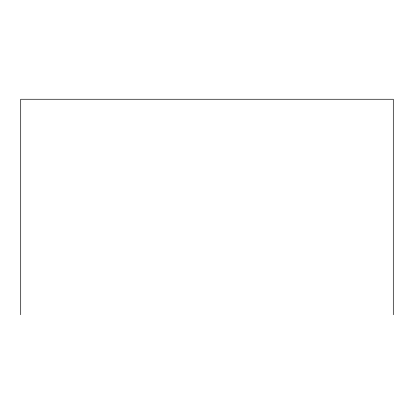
<?xml version="1.0" encoding="UTF-8"?>
<svg xmlns="http://www.w3.org/2000/svg" width="414" height="414" viewBox="0 0 414 414"><rect width="100%" height="100%" fill="white"/><g stroke="black" fill="none" stroke-linecap="round" stroke-linejoin="round"><path stroke-width="0.62" d="M393.3 314.738L393.3 99.262L20.7 99.262L20.7 314.738"/></g></svg>
